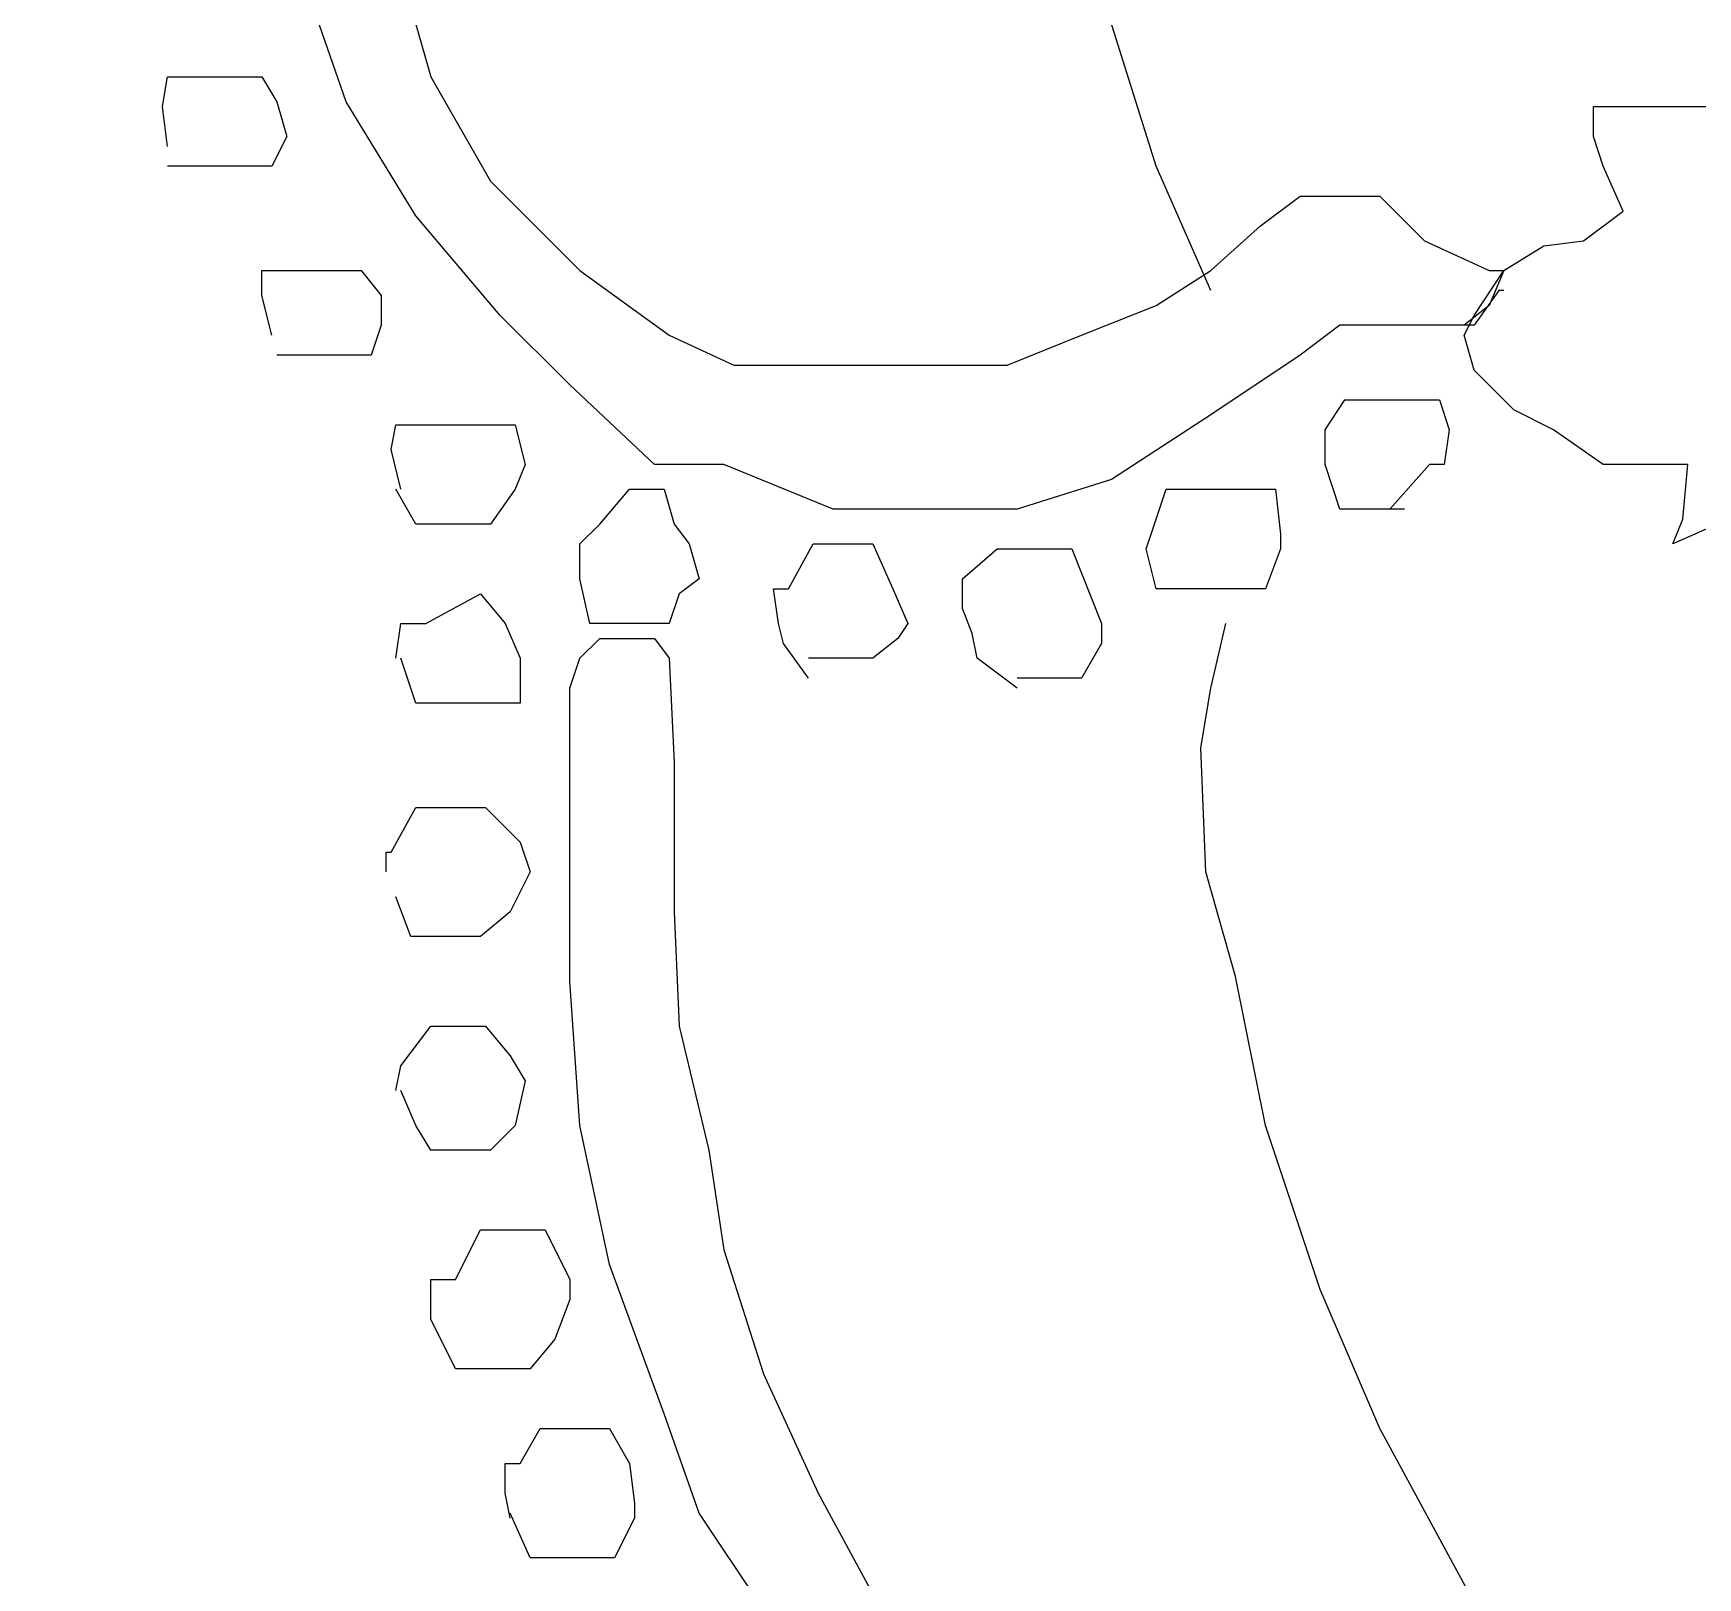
# Model space of a CAD drawing. Extents: x 748454 to 749044, y 4315881 to 4316908.
# Drawn here: x 748477.78 to 748481.13, y 4316736.73 to 4316739.838 of the extents above; entities that cross this region are included whole.
import ezdxf

# ---------------------------------------------------------------- set-up
doc = ezdxf.new("R2010")
doc.units = 0
doc.layers.get('0').update_dxf_attribs({"linetype": 'CONTINUOUS'})

msp = doc.modelspace()

# ---------------------------------------------------------------- linework, layer by layer
at = {"color": 0, "linetype": 'CONTINUOUS'}
for p, q in [((748478.5, 4316740.03), (748478.58, 4316739.75)), ((748478.5, 4316740.03), (748478.58, 4316739.75)), ((748480.04, 4316739.57), (748479.93, 4316739.92)), ((748480.04, 4316739.57), (748479.93, 4316739.92)), ((748478.41, 4316739.7), (748478.34, 4316739.9)), ((748478.41, 4316739.7), (748478.34, 4316739.9)), ((748478.04, 4316739.69), (748478.05, 4316739.75)), ((748478.04, 4316739.69), (748478.05, 4316739.75)), ((748478.05, 4316739.75), (748478.09, 4316739.75)), ((748478.05, 4316739.75), (748478.09, 4316739.75)), ((748478.09, 4316739.75), (748478.17, 4316739.75)), ((748478.09, 4316739.75), (748478.17, 4316739.75)), ((748478.17, 4316739.75), (748478.24, 4316739.75)), ((748478.17, 4316739.75), (748478.24, 4316739.75)), ((748478.24, 4316739.75), (748478.27, 4316739.7)), ((748478.24, 4316739.75), (748478.27, 4316739.7)), ((748478.58, 4316739.75), (748478.7, 4316739.54)), ((748478.58, 4316739.75), (748478.7, 4316739.54)), ((748478.05, 4316739.61), (748478.04, 4316739.69)), ((748478.05, 4316739.61), (748478.04, 4316739.69)), ((748478.27, 4316739.7), (748478.29, 4316739.63)), ((748478.27, 4316739.7), (748478.29, 4316739.63)), ((748478.55, 4316739.47), (748478.41, 4316739.7)), ((748478.55, 4316739.47), (748478.41, 4316739.7)), ((748480.92, 4316739.63), (748480.92, 4316739.69)), ((748480.92, 4316739.69), (748481.02, 4316739.69)), ((748480.92, 4316739.63), (748480.92, 4316739.69)), ((748480.92, 4316739.69), (748481.02, 4316739.69)), ((748481.02, 4316739.69), (748481.19, 4316739.69)), ((748481.02, 4316739.69), (748481.19, 4316739.69)), ((748478.29, 4316739.63), (748478.26, 4316739.57)), ((748478.29, 4316739.63), (748478.26, 4316739.57)), ((748480.94, 4316739.57), (748480.92, 4316739.63)), ((748480.94, 4316739.57), (748480.92, 4316739.63)), ((748478.09, 4316739.57), (748478.05, 4316739.57)), ((748478.09, 4316739.57), (748478.05, 4316739.57)), ((748478.16, 4316739.57), (748478.09, 4316739.57)), ((748478.16, 4316739.57), (748478.09, 4316739.57)), ((748478.2, 4316739.57), (748478.16, 4316739.57)), ((748478.2, 4316739.57), (748478.16, 4316739.57)), ((748478.26, 4316739.57), (748478.2, 4316739.57)), ((748478.26, 4316739.57), (748478.2, 4316739.57)), ((748480.15, 4316739.32), (748480.04, 4316739.57)), ((748480.15, 4316739.32), (748480.04, 4316739.57)), ((748480.98, 4316739.48), (748480.94, 4316739.57)), ((748480.98, 4316739.48), (748480.94, 4316739.57)), ((748478.7, 4316739.54), (748478.88, 4316739.36)), ((748478.7, 4316739.54), (748478.88, 4316739.36)), ((748480.25, 4316739.45), (748480.33, 4316739.51)), ((748480.25, 4316739.45), (748480.33, 4316739.51)), ((748480.33, 4316739.51), (748480.41, 4316739.51)), ((748480.33, 4316739.51), (748480.41, 4316739.51)), ((748480.41, 4316739.51), (748480.49, 4316739.51)), ((748480.41, 4316739.51), (748480.49, 4316739.51)), ((748480.49, 4316739.51), (748480.58, 4316739.42)), ((748480.49, 4316739.51), (748480.58, 4316739.42)), ((748478.72, 4316739.27), (748478.55, 4316739.47)), ((748478.72, 4316739.27), (748478.55, 4316739.47)), ((748480.15, 4316739.36), (748480.25, 4316739.45)), ((748480.15, 4316739.36), (748480.25, 4316739.45)), ((748480.9, 4316739.42), (748480.98, 4316739.48)), ((748480.9, 4316739.42), (748480.98, 4316739.48)), ((748480.58, 4316739.42), (748480.71, 4316739.36)), ((748480.58, 4316739.42), (748480.71, 4316739.36)), ((748480.82, 4316739.41), (748480.9, 4316739.42)), ((748480.82, 4316739.41), (748480.9, 4316739.42)), ((748480.74, 4316739.36), (748480.82, 4316739.41)), ((748480.74, 4316739.36), (748480.82, 4316739.41)), ((748478.24, 4316739.31), (748478.24, 4316739.36)), ((748478.24, 4316739.36), (748478.29, 4316739.36)), ((748478.24, 4316739.31), (748478.24, 4316739.36)), ((748478.24, 4316739.36), (748478.29, 4316739.36)), ((748478.29, 4316739.36), (748478.34, 4316739.36)), ((748478.29, 4316739.36), (748478.34, 4316739.36)), ((748478.34, 4316739.36), (748478.4, 4316739.36)), ((748478.34, 4316739.36), (748478.4, 4316739.36)), ((748478.4, 4316739.36), (748478.44, 4316739.36)), ((748478.4, 4316739.36), (748478.44, 4316739.36)), ((748478.44, 4316739.36), (748478.48, 4316739.31)), ((748478.44, 4316739.36), (748478.48, 4316739.31)), ((748478.88, 4316739.36), (748479.06, 4316739.23)), ((748478.88, 4316739.36), (748479.06, 4316739.23)), ((748480.04, 4316739.29), (748480.15, 4316739.36)), ((748480.04, 4316739.29), (748480.15, 4316739.36)), ((748480.68, 4316739.27), (748480.74, 4316739.36)), ((748480.68, 4316739.27), (748480.74, 4316739.36)), ((748480.71, 4316739.36), (748480.74, 4316739.36)), ((748480.74, 4316739.36), (748480.71, 4316739.29)), ((748480.71, 4316739.36), (748480.74, 4316739.36)), ((748480.74, 4316739.36), (748480.71, 4316739.29)), ((748480.73, 4316739.32), (748480.68, 4316739.25)), ((748480.73, 4316739.32), (748480.68, 4316739.25)), ((748480.74, 4316739.32), (748480.73, 4316739.32)), ((748480.74, 4316739.32), (748480.73, 4316739.32)), ((748478.26, 4316739.23), (748478.24, 4316739.31)), ((748478.26, 4316739.23), (748478.24, 4316739.31)), ((748478.48, 4316739.31), (748478.48, 4316739.25)), ((748478.48, 4316739.31), (748478.48, 4316739.25)), ((748479.89, 4316739.23), (748480.04, 4316739.29)), ((748479.89, 4316739.23), (748480.04, 4316739.29)), ((748480.71, 4316739.29), (748480.66, 4316739.25)), ((748480.71, 4316739.29), (748480.66, 4316739.25)), ((748478.48, 4316739.25), (748478.46, 4316739.19)), ((748478.48, 4316739.25), (748478.46, 4316739.19)), ((748478.86, 4316739.13), (748478.72, 4316739.27)), ((748478.86, 4316739.13), (748478.72, 4316739.27)), ((748480.41, 4316739.25), (748480.33, 4316739.19)), ((748480.41, 4316739.25), (748480.33, 4316739.19)), ((748480.49, 4316739.25), (748480.41, 4316739.25)), ((748480.49, 4316739.25), (748480.41, 4316739.25)), ((748480.56, 4316739.25), (748480.49, 4316739.25)), ((748480.56, 4316739.25), (748480.49, 4316739.25)), ((748480.64, 4316739.25), (748480.56, 4316739.25)), ((748480.64, 4316739.25), (748480.56, 4316739.25)), ((748480.68, 4316739.25), (748480.64, 4316739.25)), ((748480.68, 4316739.25), (748480.64, 4316739.25)), ((748480.66, 4316739.23), (748480.68, 4316739.27)), ((748480.66, 4316739.23), (748480.68, 4316739.27)), ((748479.06, 4316739.23), (748479.19, 4316739.17)), ((748479.06, 4316739.23), (748479.19, 4316739.17)), ((748479.74, 4316739.17), (748479.89, 4316739.23)), ((748479.74, 4316739.17), (748479.89, 4316739.23)), ((748480.68, 4316739.16), (748480.66, 4316739.23)), ((748480.68, 4316739.16), (748480.66, 4316739.23)), ((748478.29, 4316739.19), (748478.27, 4316739.19)), ((748478.29, 4316739.19), (748478.27, 4316739.19)), ((748478.35, 4316739.19), (748478.29, 4316739.19)), ((748478.35, 4316739.19), (748478.29, 4316739.19)), ((748478.4, 4316739.19), (748478.35, 4316739.19)), ((748478.4, 4316739.19), (748478.35, 4316739.19)), ((748478.46, 4316739.19), (748478.4, 4316739.19)), ((748478.46, 4316739.19), (748478.4, 4316739.19)), ((748480.33, 4316739.19), (748480.15, 4316739.07)), ((748480.33, 4316739.19), (748480.15, 4316739.07)), ((748479.19, 4316739.17), (748479.35, 4316739.17)), ((748479.19, 4316739.17), (748479.35, 4316739.17)), ((748479.35, 4316739.17), (748479.57, 4316739.17)), ((748479.35, 4316739.17), (748479.57, 4316739.17)), ((748479.57, 4316739.17), (748479.74, 4316739.17)), ((748479.57, 4316739.17), (748479.74, 4316739.17)), ((748480.76, 4316739.08), (748480.68, 4316739.16)), ((748480.76, 4316739.08), (748480.68, 4316739.16)), ((748479.03, 4316738.97), (748478.86, 4316739.13)), ((748479.03, 4316738.97), (748478.86, 4316739.13)), ((748480.38, 4316739.04), (748480.42, 4316739.1)), ((748480.38, 4316739.04), (748480.42, 4316739.1)), ((748480.42, 4316739.1), (748480.48, 4316739.1)), ((748480.42, 4316739.1), (748480.48, 4316739.1)), ((748480.48, 4316739.1), (748480.54, 4316739.1)), ((748480.48, 4316739.1), (748480.54, 4316739.1)), ((748480.54, 4316739.1), (748480.61, 4316739.1)), ((748480.54, 4316739.1), (748480.61, 4316739.1)), ((748480.61, 4316739.1), (748480.63, 4316739.04)), ((748480.61, 4316739.1), (748480.63, 4316739.04)), ((748478.5, 4316739), (748478.51, 4316739.05)), ((748478.5, 4316739), (748478.51, 4316739.05)), ((748478.51, 4316739.05), (748478.55, 4316739.05)), ((748478.51, 4316739.05), (748478.55, 4316739.05)), ((748478.55, 4316739.05), (748478.6, 4316739.05)), ((748478.55, 4316739.05), (748478.6, 4316739.05)), ((748478.6, 4316739.05), (748478.67, 4316739.05)), ((748478.6, 4316739.05), (748478.67, 4316739.05)), ((748478.67, 4316739.05), (748478.74, 4316739.05)), ((748478.67, 4316739.05), (748478.74, 4316739.05)), ((748478.74, 4316739.05), (748478.75, 4316739.05)), ((748478.74, 4316739.05), (748478.75, 4316739.05)), ((748478.75, 4316739.05), (748478.77, 4316738.97)), ((748478.75, 4316739.05), (748478.77, 4316738.97)), ((748480.15, 4316739.07), (748479.95, 4316738.94)), ((748480.15, 4316739.07), (748479.95, 4316738.94)), ((748480.84, 4316739.04), (748480.76, 4316739.08)), ((748480.84, 4316739.04), (748480.76, 4316739.08)), ((748480.38, 4316738.97), (748480.38, 4316739.04)), ((748480.38, 4316738.97), (748480.38, 4316739.04)), ((748480.63, 4316739.04), (748480.62, 4316738.97)), ((748480.63, 4316739.04), (748480.62, 4316738.97)), ((748480.94, 4316738.97), (748480.84, 4316739.04)), ((748480.94, 4316738.97), (748480.84, 4316739.04)), ((748478.52, 4316738.92), (748478.5, 4316739)), ((748478.52, 4316738.92), (748478.5, 4316739)), ((748478.77, 4316738.97), (748478.75, 4316738.92)), ((748478.77, 4316738.97), (748478.75, 4316738.92)), ((748479.17, 4316738.97), (748479.03, 4316738.97)), ((748479.17, 4316738.97), (748479.03, 4316738.97)), ((748479.39, 4316738.88), (748479.17, 4316738.97)), ((748479.39, 4316738.88), (748479.17, 4316738.97)), ((748480.41, 4316738.88), (748480.38, 4316738.97)), ((748480.41, 4316738.88), (748480.38, 4316738.97)), ((748480.59, 4316738.97), (748480.51, 4316738.88)), ((748480.59, 4316738.97), (748480.51, 4316738.88)), ((748480.62, 4316738.97), (748480.59, 4316738.97)), ((748480.62, 4316738.97), (748480.59, 4316738.97)), ((748481.11, 4316738.97), (748480.94, 4316738.97)), ((748481.11, 4316738.97), (748480.94, 4316738.97)), ((748481.1, 4316738.86), (748481.11, 4316738.97)), ((748481.1, 4316738.86), (748481.11, 4316738.97)), ((748478.55, 4316738.85), (748478.51, 4316738.92)), ((748478.55, 4316738.85), (748478.51, 4316738.92)), ((748478.75, 4316738.92), (748478.7, 4316738.85)), ((748478.75, 4316738.92), (748478.7, 4316738.85)), ((748478.92, 4316738.85), (748478.98, 4316738.92)), ((748478.92, 4316738.85), (748478.98, 4316738.92)), ((748478.98, 4316738.92), (748479.05, 4316738.92)), ((748478.98, 4316738.92), (748479.05, 4316738.92)), ((748479.05, 4316738.92), (748479.07, 4316738.85)), ((748479.05, 4316738.92), (748479.07, 4316738.85)), ((748479.95, 4316738.94), (748479.76, 4316738.88)), ((748479.95, 4316738.94), (748479.76, 4316738.88)), ((748480.03, 4316738.83), (748480.06, 4316738.92)), ((748480.03, 4316738.83), (748480.06, 4316738.92)), ((748480.06, 4316738.92), (748480.14, 4316738.92)), ((748480.06, 4316738.92), (748480.14, 4316738.92)), ((748480.14, 4316738.92), (748480.18, 4316738.92)), ((748480.14, 4316738.92), (748480.18, 4316738.92)), ((748480.18, 4316738.92), (748480.28, 4316738.92)), ((748480.18, 4316738.92), (748480.28, 4316738.92)), ((748480.28, 4316738.92), (748480.29, 4316738.83)), ((748480.28, 4316738.92), (748480.29, 4316738.83)), ((748479.59, 4316738.88), (748479.39, 4316738.88)), ((748479.59, 4316738.88), (748479.39, 4316738.88)), ((748479.76, 4316738.88), (748479.59, 4316738.88)), ((748479.76, 4316738.88), (748479.59, 4316738.88)), ((748480.46, 4316738.88), (748480.41, 4316738.88)), ((748480.46, 4316738.88), (748480.41, 4316738.88)), ((748480.54, 4316738.88), (748480.46, 4316738.88)), ((748480.54, 4316738.88), (748480.46, 4316738.88)), ((748478.6, 4316738.85), (748478.55, 4316738.85)), ((748478.6, 4316738.85), (748478.55, 4316738.85)), ((748478.65, 4316738.85), (748478.6, 4316738.85)), ((748478.65, 4316738.85), (748478.6, 4316738.85)), ((748478.7, 4316738.85), (748478.65, 4316738.85)), ((748478.7, 4316738.85), (748478.65, 4316738.85)), ((748478.88, 4316738.81), (748478.92, 4316738.85)), ((748478.88, 4316738.81), (748478.92, 4316738.85)), ((748479.07, 4316738.85), (748479.1, 4316738.81)), ((748479.07, 4316738.85), (748479.1, 4316738.81)), ((748481.08, 4316738.81), (748481.1, 4316738.86)), ((748481.08, 4316738.81), (748481.1, 4316738.86)), ((748481.17, 4316738.85), (748481.08, 4316738.81)), ((748481.17, 4316738.85), (748481.08, 4316738.81)), ((748480.02, 4316738.8), (748480.03, 4316738.83)), ((748480.02, 4316738.8), (748480.03, 4316738.83)), ((748480.29, 4316738.83), (748480.29, 4316738.8)), ((748480.29, 4316738.83), (748480.29, 4316738.8)), ((748478.88, 4316738.74), (748478.88, 4316738.81)), ((748478.88, 4316738.74), (748478.88, 4316738.81)), ((748479.1, 4316738.81), (748479.12, 4316738.74)), ((748479.1, 4316738.81), (748479.12, 4316738.74)), ((748479.3, 4316738.72), (748479.35, 4316738.81)), ((748479.3, 4316738.72), (748479.35, 4316738.81)), ((748479.35, 4316738.81), (748479.41, 4316738.81)), ((748479.35, 4316738.81), (748479.41, 4316738.81)), ((748479.41, 4316738.81), (748479.47, 4316738.81)), ((748479.41, 4316738.81), (748479.47, 4316738.81)), ((748479.47, 4316738.81), (748479.51, 4316738.72)), ((748479.47, 4316738.81), (748479.51, 4316738.72)), ((748479.65, 4316738.74), (748479.72, 4316738.8)), ((748479.65, 4316738.74), (748479.72, 4316738.8)), ((748479.72, 4316738.8), (748479.77, 4316738.8)), ((748479.72, 4316738.8), (748479.77, 4316738.8)), ((748479.77, 4316738.8), (748479.84, 4316738.8)), ((748479.77, 4316738.8), (748479.84, 4316738.8)), ((748479.84, 4316738.8), (748479.87, 4316738.8)), ((748479.84, 4316738.8), (748479.87, 4316738.8)), ((748479.87, 4316738.8), (748479.93, 4316738.65)), ((748479.87, 4316738.8), (748479.93, 4316738.65)), ((748480.04, 4316738.72), (748480.02, 4316738.8)), ((748480.04, 4316738.72), (748480.02, 4316738.8)), ((748480.29, 4316738.8), (748480.26, 4316738.72)), ((748480.29, 4316738.8), (748480.26, 4316738.72)), ((748478.9, 4316738.65), (748478.88, 4316738.74)), ((748478.9, 4316738.65), (748478.88, 4316738.74)), ((748479.12, 4316738.74), (748479.08, 4316738.71)), ((748479.12, 4316738.74), (748479.08, 4316738.71)), ((748479.28, 4316738.65), (748479.27, 4316738.72)), ((748479.27, 4316738.72), (748479.3, 4316738.72)), ((748479.28, 4316738.65), (748479.27, 4316738.72)), ((748479.27, 4316738.72), (748479.3, 4316738.72)), ((748479.51, 4316738.72), (748479.54, 4316738.65)), ((748479.51, 4316738.72), (748479.54, 4316738.65)), ((748479.65, 4316738.68), (748479.65, 4316738.74)), ((748479.65, 4316738.68), (748479.65, 4316738.74)), ((748480.11, 4316738.72), (748480.04, 4316738.72)), ((748480.11, 4316738.72), (748480.04, 4316738.72)), ((748480.15, 4316738.72), (748480.11, 4316738.72)), ((748480.15, 4316738.72), (748480.11, 4316738.72)), ((748480.2, 4316738.72), (748480.15, 4316738.72)), ((748480.2, 4316738.72), (748480.15, 4316738.72)), ((748480.26, 4316738.72), (748480.2, 4316738.72)), ((748480.26, 4316738.72), (748480.2, 4316738.72)), ((748478.57, 4316738.65), (748478.68, 4316738.71)), ((748478.57, 4316738.65), (748478.68, 4316738.71)), ((748478.68, 4316738.71), (748478.73, 4316738.65)), ((748478.68, 4316738.71), (748478.73, 4316738.65)), ((748479.08, 4316738.71), (748479.06, 4316738.65)), ((748479.08, 4316738.71), (748479.06, 4316738.65)), ((748479.67, 4316738.63), (748479.65, 4316738.68)), ((748479.67, 4316738.63), (748479.65, 4316738.68)), ((748478.51, 4316738.58), (748478.52, 4316738.65)), ((748478.51, 4316738.58), (748478.52, 4316738.65)), ((748478.52, 4316738.65), (748478.57, 4316738.65)), ((748478.52, 4316738.65), (748478.57, 4316738.65)), ((748478.73, 4316738.65), (748478.76, 4316738.58)), ((748478.73, 4316738.65), (748478.76, 4316738.58)), ((748478.95, 4316738.65), (748478.9, 4316738.65)), ((748478.95, 4316738.65), (748478.9, 4316738.65)), ((748478.98, 4316738.65), (748478.95, 4316738.65)), ((748478.98, 4316738.65), (748478.95, 4316738.65)), ((748479.06, 4316738.65), (748478.98, 4316738.65)), ((748479.06, 4316738.65), (748478.98, 4316738.65)), ((748479.29, 4316738.61), (748479.28, 4316738.65)), ((748479.29, 4316738.61), (748479.28, 4316738.65)), ((748479.54, 4316738.65), (748479.52, 4316738.62)), ((748479.54, 4316738.65), (748479.52, 4316738.62)), ((748479.93, 4316738.65), (748479.93, 4316738.61)), ((748479.93, 4316738.65), (748479.93, 4316738.61)), ((748480.15, 4316738.52), (748480.18, 4316738.65)), ((748480.15, 4316738.52), (748480.18, 4316738.65)), ((748478.88, 4316738.58), (748478.92, 4316738.62)), ((748478.88, 4316738.58), (748478.92, 4316738.62)), ((748478.92, 4316738.62), (748478.97, 4316738.62)), ((748478.92, 4316738.62), (748478.97, 4316738.62)), ((748478.97, 4316738.62), (748479.03, 4316738.62)), ((748478.97, 4316738.62), (748479.03, 4316738.62)), ((748479.03, 4316738.62), (748479.06, 4316738.58)), ((748479.03, 4316738.62), (748479.06, 4316738.58)), ((748479.52, 4316738.62), (748479.47, 4316738.58)), ((748479.52, 4316738.62), (748479.47, 4316738.58)), ((748479.68, 4316738.58), (748479.67, 4316738.63)), ((748479.68, 4316738.58), (748479.67, 4316738.63)), ((748478.55, 4316738.49), (748478.52, 4316738.58)), ((748478.55, 4316738.49), (748478.52, 4316738.58)), ((748478.76, 4316738.58), (748478.76, 4316738.49)), ((748478.76, 4316738.58), (748478.76, 4316738.49)), ((748478.86, 4316738.52), (748478.88, 4316738.58)), ((748478.86, 4316738.52), (748478.88, 4316738.58)), ((748479.06, 4316738.58), (748479.07, 4316738.37)), ((748479.06, 4316738.58), (748479.07, 4316738.37)), ((748479.34, 4316738.54), (748479.29, 4316738.61)), ((748479.34, 4316738.54), (748479.29, 4316738.61)), ((748479.36, 4316738.58), (748479.34, 4316738.58)), ((748479.36, 4316738.58), (748479.34, 4316738.58)), ((748479.44, 4316738.58), (748479.36, 4316738.58)), ((748479.44, 4316738.58), (748479.36, 4316738.58)), ((748479.47, 4316738.58), (748479.44, 4316738.58)), ((748479.47, 4316738.58), (748479.44, 4316738.58)), ((748479.76, 4316738.52), (748479.68, 4316738.58)), ((748479.76, 4316738.52), (748479.68, 4316738.58)), ((748479.93, 4316738.61), (748479.89, 4316738.54)), ((748479.93, 4316738.61), (748479.89, 4316738.54)), ((748478.86, 4316738.41), (748478.86, 4316738.52)), ((748478.86, 4316738.41), (748478.86, 4316738.52)), ((748479.8, 4316738.54), (748479.76, 4316738.54)), ((748479.8, 4316738.54), (748479.76, 4316738.54)), ((748479.86, 4316738.54), (748479.8, 4316738.54)), ((748479.86, 4316738.54), (748479.8, 4316738.54)), ((748479.89, 4316738.54), (748479.86, 4316738.54)), ((748479.89, 4316738.54), (748479.86, 4316738.54)), ((748480.13, 4316738.4), (748480.15, 4316738.52)), ((748480.13, 4316738.4), (748480.15, 4316738.52)), ((748478.58, 4316738.49), (748478.55, 4316738.49)), ((748478.58, 4316738.49), (748478.55, 4316738.49)), ((748478.63, 4316738.49), (748478.58, 4316738.49)), ((748478.63, 4316738.49), (748478.58, 4316738.49)), ((748478.7, 4316738.49), (748478.63, 4316738.49)), ((748478.7, 4316738.49), (748478.63, 4316738.49)), ((748478.76, 4316738.49), (748478.7, 4316738.49)), ((748478.76, 4316738.49), (748478.7, 4316738.49)), ((748478.86, 4316738.28), (748478.86, 4316738.41)), ((748478.86, 4316738.28), (748478.86, 4316738.41)), ((748480.14, 4316738.15), (748480.13, 4316738.4)), ((748480.14, 4316738.15), (748480.13, 4316738.4)), ((748479.07, 4316738.37), (748479.07, 4316738.07)), ((748479.07, 4316738.37), (748479.07, 4316738.07)), ((748478.5, 4316738.19), (748478.55, 4316738.28)), ((748478.5, 4316738.19), (748478.55, 4316738.28)), ((748478.55, 4316738.28), (748478.6, 4316738.28)), ((748478.55, 4316738.28), (748478.6, 4316738.28)), ((748478.6, 4316738.28), (748478.69, 4316738.28)), ((748478.6, 4316738.28), (748478.69, 4316738.28)), ((748478.69, 4316738.28), (748478.76, 4316738.21)), ((748478.69, 4316738.28), (748478.76, 4316738.21)), ((748478.86, 4316738.1), (748478.86, 4316738.28)), ((748478.86, 4316738.1), (748478.86, 4316738.28)), ((748478.76, 4316738.21), (748478.78, 4316738.15)), ((748478.76, 4316738.21), (748478.78, 4316738.15)), ((748478.49, 4316738.15), (748478.49, 4316738.19)), ((748478.49, 4316738.19), (748478.5, 4316738.19)), ((748478.49, 4316738.15), (748478.49, 4316738.19)), ((748478.49, 4316738.19), (748478.5, 4316738.19)), ((748478.78, 4316738.15), (748478.74, 4316738.07)), ((748478.78, 4316738.15), (748478.74, 4316738.07)), ((748480.2, 4316737.94), (748480.14, 4316738.15)), ((748480.2, 4316737.94), (748480.14, 4316738.15)), ((748478.54, 4316738.02), (748478.51, 4316738.1)), ((748478.54, 4316738.02), (748478.51, 4316738.1)), ((748478.86, 4316737.93), (748478.86, 4316738.1)), ((748478.86, 4316737.93), (748478.86, 4316738.1)), ((748478.74, 4316738.07), (748478.68, 4316738.02)), ((748478.74, 4316738.07), (748478.68, 4316738.02)), ((748479.07, 4316738.07), (748479.08, 4316737.84)), ((748479.07, 4316738.07), (748479.08, 4316737.84)), ((748478.55, 4316738.02), (748478.54, 4316738.02)), ((748478.55, 4316738.02), (748478.54, 4316738.02)), ((748478.6, 4316738.02), (748478.55, 4316738.02)), ((748478.6, 4316738.02), (748478.55, 4316738.02)), ((748478.68, 4316738.02), (748478.6, 4316738.02)), ((748478.68, 4316738.02), (748478.6, 4316738.02)), ((748478.88, 4316737.64), (748478.86, 4316737.93)), ((748478.88, 4316737.64), (748478.86, 4316737.93)), ((748480.26, 4316737.64), (748480.2, 4316737.94)), ((748480.26, 4316737.64), (748480.2, 4316737.94)), ((748478.52, 4316737.76), (748478.58, 4316737.84)), ((748478.52, 4316737.76), (748478.58, 4316737.84)), ((748478.58, 4316737.84), (748478.63, 4316737.84)), ((748478.58, 4316737.84), (748478.63, 4316737.84)), ((748478.63, 4316737.84), (748478.69, 4316737.84)), ((748478.63, 4316737.84), (748478.69, 4316737.84)), ((748478.69, 4316737.84), (748478.74, 4316737.78)), ((748478.69, 4316737.84), (748478.74, 4316737.78)), ((748479.08, 4316737.84), (748479.14, 4316737.59)), ((748479.08, 4316737.84), (748479.14, 4316737.59)), ((748478.74, 4316737.78), (748478.77, 4316737.73)), ((748478.74, 4316737.78), (748478.77, 4316737.73)), ((748478.51, 4316737.71), (748478.52, 4316737.76)), ((748478.51, 4316737.71), (748478.52, 4316737.76)), ((748478.55, 4316737.64), (748478.52, 4316737.71)), ((748478.55, 4316737.64), (748478.52, 4316737.71)), ((748478.77, 4316737.73), (748478.75, 4316737.64)), ((748478.77, 4316737.73), (748478.75, 4316737.64)), ((748478.58, 4316737.59), (748478.55, 4316737.64)), ((748478.58, 4316737.59), (748478.55, 4316737.64)), ((748478.75, 4316737.64), (748478.7, 4316737.59)), ((748478.75, 4316737.64), (748478.7, 4316737.59)), ((748478.94, 4316737.36), (748478.88, 4316737.64)), ((748478.94, 4316737.36), (748478.88, 4316737.64)), ((748480.37, 4316737.31), (748480.26, 4316737.64)), ((748480.37, 4316737.31), (748480.26, 4316737.64)), ((748478.63, 4316737.59), (748478.58, 4316737.59)), ((748478.63, 4316737.59), (748478.58, 4316737.59)), ((748478.7, 4316737.59), (748478.63, 4316737.59)), ((748478.7, 4316737.59), (748478.63, 4316737.59)), ((748479.14, 4316737.59), (748479.17, 4316737.39)), ((748479.14, 4316737.59), (748479.17, 4316737.39)), ((748478.63, 4316737.33), (748478.68, 4316737.43)), ((748478.63, 4316737.33), (748478.68, 4316737.43)), ((748478.68, 4316737.43), (748478.75, 4316737.43)), ((748478.68, 4316737.43), (748478.75, 4316737.43)), ((748478.75, 4316737.43), (748478.81, 4316737.43)), ((748478.75, 4316737.43), (748478.81, 4316737.43)), ((748478.81, 4316737.43), (748478.86, 4316737.33)), ((748478.81, 4316737.43), (748478.86, 4316737.33)), ((748479.17, 4316737.39), (748479.25, 4316737.14)), ((748479.17, 4316737.39), (748479.25, 4316737.14)), ((748479.05, 4316737.06), (748478.94, 4316737.36)), ((748479.05, 4316737.06), (748478.94, 4316737.36)), ((748478.58, 4316737.25), (748478.58, 4316737.33)), ((748478.58, 4316737.33), (748478.6, 4316737.33)), ((748478.58, 4316737.25), (748478.58, 4316737.33)), ((748478.58, 4316737.33), (748478.6, 4316737.33)), ((748478.6, 4316737.33), (748478.63, 4316737.33)), ((748478.6, 4316737.33), (748478.63, 4316737.33)), ((748478.86, 4316737.33), (748478.86, 4316737.29)), ((748478.86, 4316737.33), (748478.86, 4316737.29)), ((748480.49, 4316737.03), (748480.37, 4316737.31)), ((748480.49, 4316737.03), (748480.37, 4316737.31)), ((748478.86, 4316737.29), (748478.83, 4316737.21)), ((748478.86, 4316737.29), (748478.83, 4316737.21)), ((748478.63, 4316737.15), (748478.58, 4316737.25)), ((748478.63, 4316737.15), (748478.58, 4316737.25)), ((748478.83, 4316737.21), (748478.78, 4316737.15)), ((748478.83, 4316737.21), (748478.78, 4316737.15)), ((748478.67, 4316737.15), (748478.63, 4316737.15)), ((748478.67, 4316737.15), (748478.63, 4316737.15)), ((748478.73, 4316737.15), (748478.67, 4316737.15)), ((748478.73, 4316737.15), (748478.67, 4316737.15)), ((748478.78, 4316737.15), (748478.73, 4316737.15)), ((748478.78, 4316737.15), (748478.73, 4316737.15)), ((748479.25, 4316737.14), (748479.36, 4316736.9)), ((748479.25, 4316737.14), (748479.36, 4316736.9)), ((748479.12, 4316736.86), (748479.05, 4316737.06)), ((748479.12, 4316736.86), (748479.05, 4316737.06)), ((748478.76, 4316736.96), (748478.8, 4316737.03)), ((748478.76, 4316736.96), (748478.8, 4316737.03)), ((748478.8, 4316737.03), (748478.88, 4316737.03)), ((748478.8, 4316737.03), (748478.88, 4316737.03)), ((748478.88, 4316737.03), (748478.94, 4316737.03)), ((748478.88, 4316737.03), (748478.94, 4316737.03)), ((748478.94, 4316737.03), (748478.98, 4316736.96)), ((748478.94, 4316737.03), (748478.98, 4316736.96)), ((748480.68, 4316736.68), (748480.49, 4316737.03)), ((748480.68, 4316736.68), (748480.49, 4316737.03)), ((748478.73, 4316736.9), (748478.73, 4316736.96)), ((748478.73, 4316736.96), (748478.76, 4316736.96)), ((748478.73, 4316736.9), (748478.73, 4316736.96)), ((748478.73, 4316736.96), (748478.76, 4316736.96)), ((748478.98, 4316736.96), (748478.99, 4316736.88)), ((748478.98, 4316736.96), (748478.99, 4316736.88)), ((748478.74, 4316736.85), (748478.73, 4316736.9)), ((748478.74, 4316736.85), (748478.73, 4316736.9)), ((748478.99, 4316736.88), (748478.99, 4316736.85)), ((748478.99, 4316736.88), (748478.99, 4316736.85)), ((748479.36, 4316736.9), (748479.49, 4316736.66)), ((748479.36, 4316736.9), (748479.49, 4316736.66)), ((748478.78, 4316736.77), (748478.74, 4316736.86)), ((748478.78, 4316736.77), (748478.74, 4316736.86)), ((748478.99, 4316736.85), (748478.95, 4316736.77)), ((748478.99, 4316736.85), (748478.95, 4316736.77)), ((748479.24, 4316736.68), (748479.12, 4316736.86)), ((748479.24, 4316736.68), (748479.12, 4316736.86)), ((748478.79, 4316736.77), (748478.78, 4316736.77)), ((748478.79, 4316736.77), (748478.78, 4316736.77)), ((748478.85, 4316736.77), (748478.79, 4316736.77)), ((748478.85, 4316736.77), (748478.79, 4316736.77)), ((748478.88, 4316736.77), (748478.85, 4316736.77)), ((748478.88, 4316736.77), (748478.85, 4316736.77)), ((748478.95, 4316736.77), (748478.88, 4316736.77)), ((748478.95, 4316736.77), (748478.88, 4316736.77))]:
    msp.add_line(p, q, dxfattribs=at)
msp.add_point((748478.52, 4316737.76), dxfattribs=at)
msp.add_point((748478.52, 4316737.76), dxfattribs=at)

# ---------------------------------------------------------------- meshes
mesh = msp.add_polyface(dxfattribs=at)
corners = [(748454.5, 4315881), (748454.5, 4315881), (748454.5, 4316071.9618), (748762.5, 4315881), (748454.5, 4316246.4935), (749044, 4315881), (748454.5, 4316907.5), (749044, 4316542.0065), (749044, 4316907.5)]
mesh.append_faces([[corners[k] for k in face] for face in [(0, 1, 3, 2), (2, 3, 5, 4), (4, 5, 7, 6), (6, 7, 8, 8)]], dxfattribs={"vtx0": -1, "vtx2": -1, "color": 0})
mesh = msp.add_polyface(dxfattribs=at)
corners = [(748464.5, 4316721), (748464.5, 4316721), (748464.5, 4316895.2713), (748745.58, 4316721), (748464.5, 4316901.5), (748745.58, 4316727.2287), (748745.58, 4316901.5)]
mesh.append_faces([[corners[k] for k in face] for face in [(0, 1, 3, 2), (2, 3, 5, 4), (4, 5, 6, 6)]], dxfattribs={"vtx0": -1, "vtx2": -1, "color": 0})

doc.saveas('drawing.dxf')
